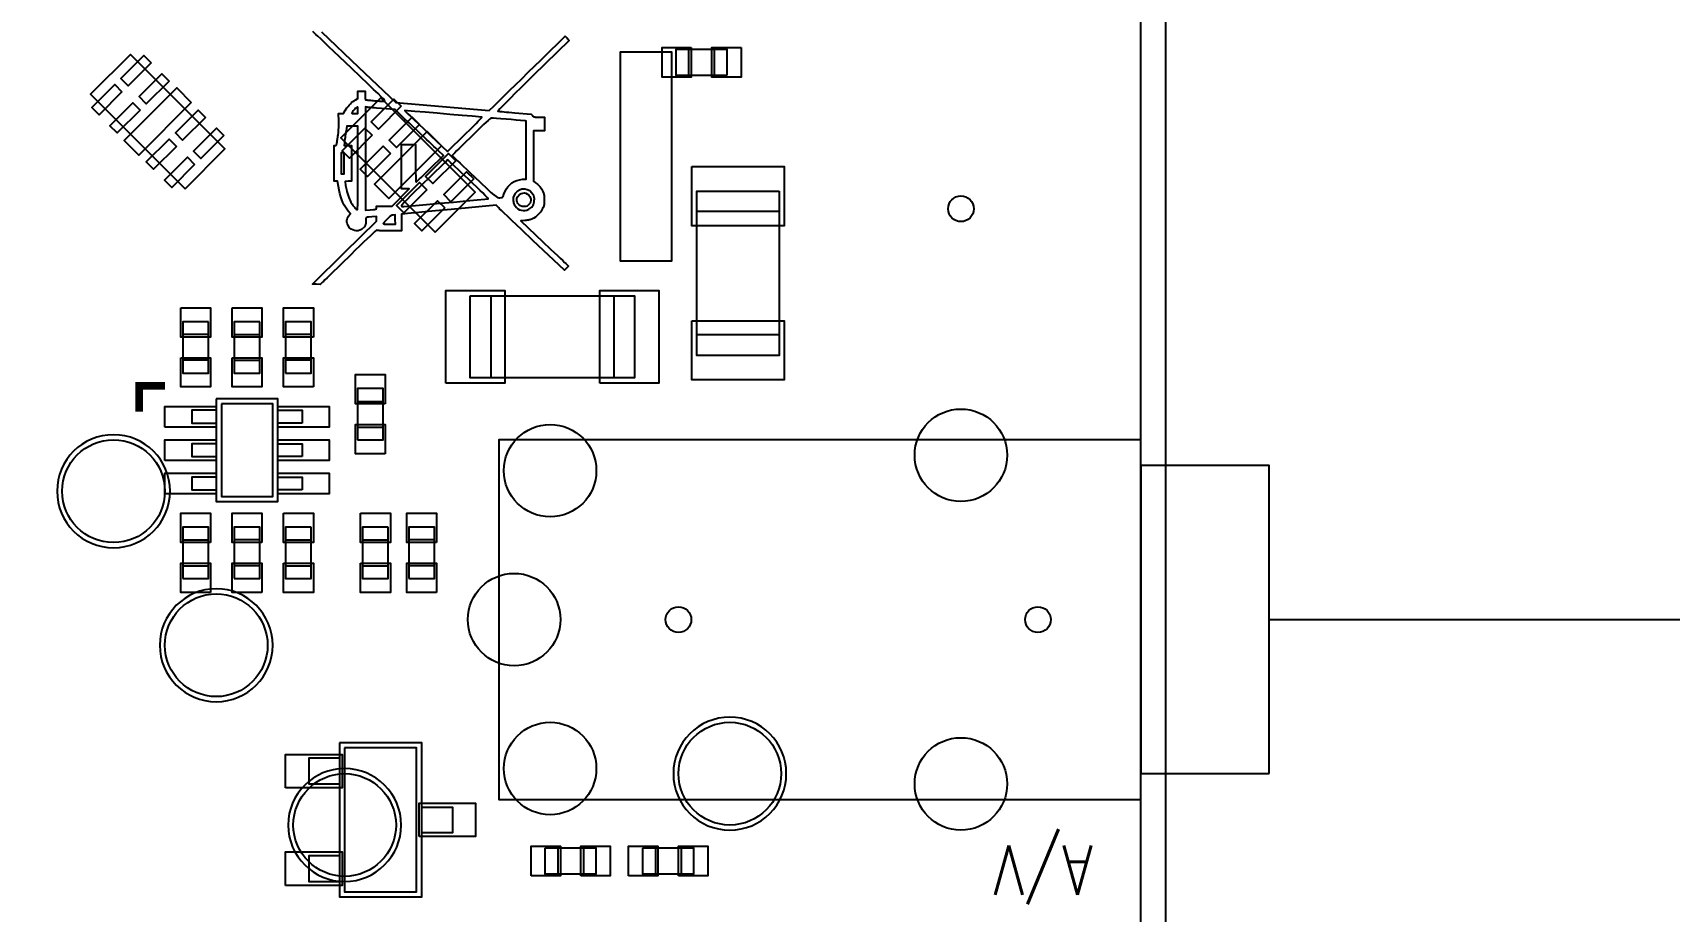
# Model space of a CAD drawing. Header units: millimetres. Extents: x -3139 to 3392, y -3139 to 3139.
# Drawn here: x 2889.84 to 2921.7, y -170.44 to -153.34 of the extents above; entities that cross this region are included whole.
import ezdxf
from ezdxf.enums import TextEntityAlignment as Align

# ---------------------------------------------------------------- set-up
doc = ezdxf.new("R2010")
doc.units = ezdxf.units.MM
for name, color, linetype in [('BOARD_OUTLINE', 85, 'Continuous'), ('PARTS_BOTTOM', 12, 'Continuous'), ('PARTS_TOP', 30, 'Continuous'), ('PINS_BOTTOM', 5, 'Continuous'), ('PINS_TOP', 1, 'Continuous'), ('SILK_BOTTOM', 85, 'Continuous'), ('SILK_TOP', 2, 'Continuous')]:
    doc.layers.add(name, color=color, linetype=linetype)
doc.styles.get("Standard").update_dxf_attribs({"font": 'txt.shx'})

# ---------------------------------------------------------------- blocks, each defined once
blk = doc.blocks.new('rasp')
at = {"layer": 'BOARD_OUTLINE'}
blk.add_lwpolyline([(-82.555, -206.094), (-161.555, -206.094, 0.414214), (-164.555, -209.094), (-164.555, -259.094, 0.414214), (-161.555, -262.094), (-82.555, -262.094, 0.414214), (-79.555, -259.094), (-79.555, -209.094, 0.414214)], format="xyb", close=True, dxfattribs=at)
at = {"layer": 'PARTS_BOTTOM'}
for points in [[(-131.155, -214.094, 1), (-128.955, -214.094, 1), (-131.155, -214.094)], [(-130.155, -221.594, 1), (-127.955, -221.594, 1), (-130.155, -221.594)], [(-133.655, -224.094, 1), (-131.455, -224.094, 1), (-133.655, -224.094)], [(-136.655, -226.094, 1), (-134.455, -226.094, 1), (-136.655, -226.094)]]:
    blk.add_lwpolyline(points, format="xyb", dxfattribs=at)
at = {"layer": 'PARTS_TOP'}
for points in [[(-130.055, -203.594), (-136.055, -203.594), (-136.055, -206.094), (-130.055, -206.094), (-130.055, -203.594)], [(-129.555, -206.094), (-136.555, -206.094), (-136.555, -218.594), (-129.555, -218.594), (-129.555, -206.094)], [(-141.4, -213.134), (-138.2, -213.134), (-138.2, -214.734), (-141.4, -214.734), (-141.4, -213.134)], [(-141, -213.134), (-141, -214.734)], [(-138.6, -213.134), (-138.6, -214.734)], [(-143.655, -214.144), (-144.155, -214.144), (-144.155, -215.144), (-143.655, -215.144), (-143.655, -214.144)], [(-143.655, -214.394), (-144.155, -214.394)], [(-143.655, -214.894), (-144.155, -214.894)], [(-128.605, -215.794), (-128.105, -215.794), (-128.105, -214.794), (-128.605, -214.794), (-128.605, -215.794)], [(-128.605, -215.044), (-128.105, -215.044)], [(-128.605, -215.544), (-128.105, -215.544)], [(-139.362, -219.15), (-139.362, -215.95), (-137.762, -215.95), (-137.762, -219.15), (-139.362, -219.15)], [(-139.362, -216.35), (-137.762, -216.35)], [(-128.605, -217.694), (-128.105, -217.694), (-128.105, -216.694), (-128.605, -216.694), (-128.605, -217.694)], [(-128.605, -216.944), (-128.105, -216.944)], [(-128.605, -217.444), (-128.105, -217.444)], [(-139.362, -218.75), (-137.762, -218.75)], [(-129.405, -220.094), (-129.405, -219.494), (-128.905, -219.494), (-128.905, -220.094)], [(-133.855, -220.344), (-133.855, -219.844), (-134.855, -219.844), (-134.855, -220.344), (-133.855, -220.344)], [(-134.605, -219.844), (-134.605, -220.344)], [(-134.105, -219.844), (-134.105, -220.344)], [(-130.655, -221.694), (-127.655, -221.694), (-127.655, -220.094), (-130.655, -220.094), (-130.655, -221.694)], [(-130.555, -221.594), (-127.755, -221.594), (-127.755, -220.194), (-130.555, -220.194), (-130.555, -221.594)], [(-134.855, -220.744), (-134.855, -221.244), (-133.855, -221.244), (-133.855, -220.744), (-134.855, -220.744)], [(-134.605, -221.244), (-134.605, -220.744)], [(-134.105, -221.244), (-134.105, -220.744)], [(-136.555, -221.344), (-136.555, -220.844), (-137.555, -220.844), (-137.555, -221.344), (-136.555, -221.344)], [(-137.305, -221.344), (-137.305, -220.844)], [(-136.805, -221.344), (-136.805, -220.844)], [(-130.355, -221.694), (-130.355, -222.294), (-129.855, -222.294), (-129.855, -221.694)], [(-128.455, -221.694), (-128.455, -222.294), (-127.955, -222.294), (-127.955, -221.694)], [(-137.855, -222.744), (-137.855, -222.244), (-138.855, -222.244), (-138.855, -222.744), (-137.855, -222.744)], [(-138.605, -222.244), (-138.605, -222.744)], [(-138.105, -222.244), (-138.105, -222.744)], [(-137.13, -222.894), (-137.13, -222.419), (-136.88, -222.419)], [(-136.88, -222.419), (-136.88, -222.894)], [(-136.48, -222.894), (-136.48, -222.419), (-136.23, -222.419)], [(-136.23, -222.419), (-136.23, -222.894)], [(-135.83, -222.894), (-135.83, -222.419), (-135.58, -222.419)], [(-135.58, -222.419), (-135.58, -222.894)], [(-134.855, -222.244), (-134.855, -222.744), (-133.855, -222.744), (-133.855, -222.244), (-134.855, -222.244)], [(-134.605, -222.744), (-134.605, -222.244)], [(-134.105, -222.744), (-134.105, -222.244)], [(-137.355, -224.094), (-135.355, -224.094), (-135.355, -222.894), (-137.355, -222.894), (-137.355, -224.094)], [(-137.255, -223.994), (-135.455, -223.994), (-135.455, -222.994), (-137.255, -222.994), (-137.255, -223.994)], [(-138.855, -223.244), (-138.855, -223.744), (-137.855, -223.744), (-137.855, -223.244), (-138.855, -223.244)], [(-138.605, -223.744), (-138.605, -223.244)], [(-138.105, -223.744), (-138.105, -223.244)], [(-133.855, -223.744), (-133.855, -223.244), (-134.855, -223.244), (-134.855, -223.744), (-133.855, -223.744)], [(-134.605, -223.244), (-134.605, -223.744)], [(-134.105, -223.244), (-134.105, -223.744)], [(-138.855, -224.244), (-138.855, -224.744), (-137.855, -224.744), (-137.855, -224.244), (-138.855, -224.244)], [(-138.605, -224.244), (-138.605, -224.744)], [(-138.105, -224.244), (-138.105, -224.744)], [(-137.13, -224.094), (-137.13, -224.569), (-136.88, -224.569), (-136.88, -224.094)], [(-136.48, -224.094), (-136.48, -224.569), (-136.23, -224.569), (-136.23, -224.094)], [(-135.83, -224.094), (-135.83, -224.569), (-135.58, -224.569), (-135.58, -224.094)], [(-133.855, -224.744), (-133.855, -224.244), (-134.855, -224.244), (-134.855, -224.744), (-133.855, -224.744)], [(-134.605, -224.744), (-134.605, -224.244)], [(-134.105, -224.744), (-134.105, -224.244)]]:
    blk.add_lwpolyline(points, dxfattribs=at)
for points in [[(-140.6, -219.831), (-141.378, -219.053), (-143.217, -220.892), (-142.439, -221.67)], [(-141.446, -224.703), (-142.224, -223.926), (-144.062, -225.764), (-143.284, -226.542)]]:
    blk.add_lwpolyline(points, close=True, dxfattribs=at)
at = {"layer": 'PINS_BOTTOM'}
for centre, radius in [((-133.055, -208.094), 0.25), ((-136.255, -209.594), 0.9), ((-129.855, -209.594), 0.9), ((-141.055, -209.594), 0.25), ((-130.055, -214.094), 1), ((-133.055, -215.094), 0.25), ((-135.955, -217.594), 0.9), ((-130.155, -217.594), 0.9), ((-133.055, -218.294), 0.9), ((-129.055, -221.594), 1), ((-132.555, -224.094), 1), ((-135.555, -226.094), 1)]:
    blk.add_circle(centre, radius, dxfattribs=at)
at = {"layer": 'PINS_TOP'}
for points in [[(-141.875, -214.834), (-141.875, -213.034), (-140.725, -213.034), (-140.725, -214.834)], [(-138.875, -214.834), (-138.875, -213.034), (-137.725, -213.034), (-137.725, -214.834)], [(-144.195, -213.874), (-143.615, -213.874), (-143.615, -214.444), (-144.195, -214.444)], [(-128.065, -215.094), (-128.645, -215.094), (-128.645, -214.524), (-128.065, -214.524)], [(-144.195, -214.844), (-143.615, -214.844), (-143.615, -215.414), (-144.195, -215.414)], [(-137.662, -216.625), (-139.462, -216.625), (-139.462, -215.475), (-137.662, -215.475)], [(-128.065, -216.064), (-128.645, -216.064), (-128.645, -215.494), (-128.065, -215.494)], [(-128.065, -216.994), (-128.645, -216.994), (-128.645, -216.424), (-128.065, -216.424)], [(-128.065, -217.964), (-128.645, -217.964), (-128.645, -217.394), (-128.065, -217.394)], [(-137.662, -219.625), (-139.462, -219.625), (-139.462, -218.475), (-137.662, -218.475)], [(-141.636, -219.078), (-141.191, -219.524), (-141.332, -219.665), (-141.777, -219.22)], [(-128.83, -220.144), (-129.48, -220.144), (-129.48, -219.044), (-128.83, -219.044)], [(-141.99, -219.432), (-141.544, -219.877), (-141.686, -220.019), (-142.131, -219.573)], [(-142.28, -219.707), (-141.254, -220.733), (-141.537, -221.016), (-142.562, -219.99)], [(-141.07, -219.644), (-140.625, -220.089), (-140.766, -220.231), (-141.212, -219.785)], [(-134.555, -219.804), (-134.555, -220.384), (-135.125, -220.384), (-135.125, -219.804)], [(-133.585, -219.804), (-133.585, -220.384), (-134.155, -220.384), (-134.155, -219.804)], [(-142.697, -220.139), (-142.251, -220.584), (-142.393, -220.726), (-142.838, -220.28)], [(-141.424, -219.997), (-140.978, -220.443), (-141.12, -220.584), (-141.565, -220.139)], [(-143.05, -220.492), (-142.605, -220.938), (-142.746, -221.079), (-143.192, -220.634)], [(-142.131, -220.704), (-141.686, -221.15), (-141.827, -221.291), (-142.272, -220.846)], [(-137.255, -220.804), (-137.255, -221.384), (-137.825, -221.384), (-137.825, -220.804)], [(-136.285, -220.804), (-136.285, -221.384), (-136.855, -221.384), (-136.855, -220.804)], [(-135.125, -221.284), (-135.125, -220.704), (-134.555, -220.704), (-134.555, -221.284)], [(-134.155, -221.284), (-134.155, -220.704), (-133.585, -220.704), (-133.585, -221.284)], [(-142.485, -221.058), (-142.039, -221.503), (-142.181, -221.645), (-142.626, -221.199)], [(-129.78, -222.744), (-130.43, -222.744), (-130.43, -221.644), (-129.78, -221.644)], [(-127.88, -222.744), (-128.53, -222.744), (-128.53, -221.644), (-127.88, -221.644)], [(-136.805, -222.894), (-137.205, -222.894), (-137.205, -221.894), (-136.805, -221.894)], [(-136.155, -222.894), (-136.555, -222.894), (-136.555, -221.894), (-136.155, -221.894)], [(-135.505, -222.894), (-135.905, -222.894), (-135.905, -221.894), (-135.505, -221.894)], [(-138.555, -222.204), (-138.555, -222.784), (-139.125, -222.784), (-139.125, -222.204)], [(-137.585, -222.204), (-137.585, -222.784), (-138.155, -222.784), (-138.155, -222.204)], [(-135.125, -222.784), (-135.125, -222.204), (-134.555, -222.204), (-134.555, -222.784)], [(-134.155, -222.784), (-134.155, -222.204), (-133.585, -222.204), (-133.585, -222.784)], [(-139.125, -223.784), (-139.125, -223.204), (-138.555, -223.204), (-138.555, -223.784)], [(-138.155, -223.784), (-138.155, -223.204), (-137.585, -223.204), (-137.585, -223.784)], [(-134.555, -223.204), (-134.555, -223.784), (-135.125, -223.784), (-135.125, -223.204)], [(-133.585, -223.204), (-133.585, -223.784), (-134.155, -223.784), (-134.155, -223.204)], [(-142.482, -223.95), (-142.036, -224.396), (-142.178, -224.537), (-142.623, -224.092)], [(-142.835, -224.304), (-142.39, -224.749), (-142.531, -224.891), (-142.977, -224.445)], [(-139.125, -224.784), (-139.125, -224.204), (-138.555, -224.204), (-138.555, -224.784)], [(-138.155, -224.784), (-138.155, -224.204), (-137.585, -224.204), (-137.585, -224.784)], [(-136.805, -225.094), (-137.205, -225.094), (-137.205, -224.094), (-136.805, -224.094)], [(-136.155, -225.094), (-136.555, -225.094), (-136.555, -224.094), (-136.155, -224.094)], [(-135.505, -225.094), (-135.905, -225.094), (-135.905, -224.094), (-135.505, -224.094)], [(-134.555, -224.204), (-134.555, -224.784), (-135.125, -224.784), (-135.125, -224.204)], [(-133.585, -224.204), (-133.585, -224.784), (-134.155, -224.784), (-134.155, -224.204)], [(-143.125, -224.58), (-142.1, -225.605), (-142.383, -225.888), (-143.408, -224.863)], [(-141.916, -224.516), (-141.471, -224.961), (-141.612, -225.103), (-142.058, -224.657)], [(-142.27, -224.87), (-141.824, -225.315), (-141.966, -225.456), (-142.411, -225.011)], [(-143.542, -225.011), (-143.097, -225.456), (-143.238, -225.598), (-143.684, -225.152)], [(-143.896, -225.365), (-143.45, -225.81), (-143.592, -225.951), (-144.037, -225.506)], [(-142.977, -225.577), (-142.531, -226.022), (-142.673, -226.164), (-143.118, -225.718)], [(-143.33, -225.93), (-142.885, -226.376), (-143.026, -226.517), (-143.472, -226.072)]]:
    blk.add_lwpolyline(points, close=True, dxfattribs=at)
for centre, radius in [((-133.055, -208.094), 0.25), ((-136.255, -209.594), 0.9), ((-129.855, -209.594), 0.9), ((-141.055, -209.594), 0.25), ((-133.055, -215.094), 0.25), ((-135.955, -217.594), 0.9), ((-130.155, -217.594), 0.9), ((-133.055, -218.294), 0.9)]:
    blk.add_circle(centre, radius, dxfattribs=at)
at = {"layer": 'SILK_BOTTOM'}
for points in [[(-144.11, -215.728), (-144.11, -215.231), (-142.073, -215.231), (-140.035, -215.231), (-140.035, -215.728), (-140.035, -216.225), (-142.073, -216.225), (-144.11, -216.225)], [(-141.139, -218.294), (-141.077, -218.248), (-141.054, -218.219), (-141.037, -218.188), (-141.025, -218.154), (-141.02, -218.119), (-141.022, -218.082), (-141.03, -218.045), (-141.045, -218.008), (-141.071, -217.966), (-141.086, -217.95), (-141.103, -217.936), (-141.121, -217.924), (-141.141, -217.915), (-141.164, -217.908), (-141.189, -217.904), (-141.216, -217.901), (-141.247, -217.9), (-141.259, -217.9), (-141.271, -217.901), (-141.281, -217.903), (-141.291, -217.905), (-141.301, -217.908), (-141.311, -217.912), (-141.321, -217.917), (-141.403, -217.991), (-141.426, -218.039), (-141.436, -218.089), (-141.434, -218.141), (-141.419, -218.191), (-141.393, -218.236), (-141.354, -218.274), (-141.304, -218.302), (-141.271, -218.31), (-141.252, -218.312), (-141.231, -218.312), (-141.211, -218.311), (-141.19, -218.308), (-141.171, -218.305), (-141.154, -218.3)], [(-141.675, -219.066), (-141.447, -218.825), (-141.374, -218.746), (-141.323, -218.688), (-141.291, -218.647), (-141.273, -218.617), (-141.267, -218.593), (-141.267, -218.571), (-141.271, -218.547), (-141.275, -218.528), (-141.278, -218.521), (-141.282, -218.515), (-141.288, -218.511), (-141.296, -218.507), (-141.306, -218.503), (-141.32, -218.499), (-141.336, -218.494), (-141.439, -218.449), (-141.484, -218.417), (-141.523, -218.381), (-141.557, -218.339), (-141.585, -218.293), (-141.606, -218.243), (-141.621, -218.189), (-141.628, -218.133), (-141.633, -218.057), (-142.762, -218.057), (-142.765, -218.079), (-142.775, -218.168), (-142.782, -218.252), (-142.791, -218.349), (-142.8, -218.452), (-142.808, -218.551), (-142.814, -218.637), (-142.819, -218.7), (-142.821, -218.733), (-142.812, -218.757), (-142.798, -218.776), (-142.775, -218.803), (-142.742, -218.84), (-142.695, -218.89), (-142.634, -218.954), (-142.556, -219.034), (-142.458, -219.134), (-142.332, -219.262), (-142.275, -219.319), (-142.224, -219.371), (-142.18, -219.415), (-142.144, -219.451), (-142.116, -219.478), (-142.098, -219.495), (-142.091, -219.501), (-142.063, -219.473), (-142.032, -219.441), (-141.99, -219.398), (-141.94, -219.345), (-141.882, -219.284), (-141.818, -219.217), (-141.748, -219.144)], [(-141.285, -218.227), (-141.337, -218.183), (-141.353, -218.155), (-141.361, -218.125), (-141.362, -218.095), (-141.356, -218.064), (-141.342, -218.035), (-141.321, -218.01), (-141.293, -217.988), (-141.241, -217.97), (-141.214, -217.97), (-141.188, -217.975), (-141.164, -217.985), (-141.142, -218), (-141.123, -218.019), (-141.108, -218.043), (-141.097, -218.069), (-141.098, -218.14), (-141.111, -218.171), (-141.131, -218.197), (-141.156, -218.219), (-141.186, -218.233), (-141.218, -218.24), (-141.252, -218.239)], [(-142.478, -219.914), (-142.172, -219.59), (-142.504, -219.251), (-142.619, -219.133), (-142.671, -219.081), (-142.717, -219.034), (-142.758, -218.995), (-142.791, -218.962), (-142.816, -218.938), (-142.832, -218.924), (-142.837, -218.92), (-142.855, -219.111), (-142.872, -219.309), (-142.893, -219.545), (-142.914, -219.792), (-142.935, -220.028), (-142.952, -220.228), (-142.964, -220.369), (-142.968, -220.425), (-142.955, -220.414), (-142.935, -220.394), (-142.903, -220.361), (-142.857, -220.313), (-142.793, -220.246), (-142.711, -220.159), (-142.606, -220.049)], [(-141.097, -220.439), (-141.117, -220.216), (-141.137, -219.999), (-141.161, -219.744), (-141.185, -219.478), (-141.209, -219.225), (-141.229, -219.011), (-141.243, -218.862), (-141.249, -218.801), (-141.267, -218.812), (-141.289, -218.832), (-141.321, -218.863), (-141.362, -218.904), (-141.413, -218.957), (-141.475, -219.021), (-141.547, -219.096), (-141.63, -219.183), (-141.761, -219.323), (-141.82, -219.386), (-141.873, -219.442), (-141.919, -219.491), (-141.956, -219.531), (-141.983, -219.562), (-142.001, -219.581), (-142.007, -219.589), (-141.978, -219.619), (-141.945, -219.654), (-141.9, -219.7), (-141.846, -219.756), (-141.784, -219.82), (-141.714, -219.891), (-141.639, -219.969), (-141.559, -220.05), (-141.31, -220.303), (-141.228, -220.384), (-141.17, -220.439), (-141.132, -220.472), (-141.109, -220.485), (-141.098, -220.482), (-141.096, -220.465)], [(-141.034, -221.097), (-141.039, -221.032), (-141.042, -221.011), (-141.045, -220.995), (-141.049, -220.984), (-141.054, -220.977), (-141.06, -220.973), (-141.069, -220.971), (-141.079, -220.971), (-141.108, -220.971), (-141.108, -220.671), (-141.443, -220.336), (-141.443, -220.489), (-142.309, -220.489), (-142.309, -220.213), (-141.939, -220.213), (-141.808, -220.212), (-141.75, -220.212), (-141.699, -220.211), (-141.655, -220.21), (-141.62, -220.209), (-141.594, -220.207), (-141.578, -220.206), (-141.573, -220.204), (-141.59, -220.185), (-141.609, -220.164), (-141.635, -220.137), (-141.666, -220.104), (-141.703, -220.067), (-141.743, -220.025), (-141.786, -219.981), (-141.832, -219.933), (-142.09, -219.672), (-142.183, -219.768), (-142.233, -219.82), (-142.268, -219.857), (-142.31, -219.9), (-142.355, -219.948), (-142.404, -219.999), (-142.455, -220.053), (-142.507, -220.108), (-142.56, -220.164), (-142.663, -220.273), (-142.713, -220.325), (-142.759, -220.375), (-142.802, -220.42), (-142.84, -220.46), (-142.872, -220.493), (-142.898, -220.52), (-142.915, -220.538), (-142.986, -220.612), (-143.007, -220.878), (-143.014, -220.972), (-143.018, -221.015), (-143.022, -221.054), (-143.025, -221.089), (-143.028, -221.118), (-143.03, -221.141), (-143.032, -221.158), (-143.033, -221.166), (-143.037, -221.188), (-141.027, -221.188)], [(-140.754, -220.725), (-140.754, -220.606), (-140.844, -220.609), (-140.936, -220.612), (-140.933, -220.651), (-140.929, -220.672), (-140.926, -220.682), (-140.92, -220.692), (-140.913, -220.703), (-140.903, -220.715), (-140.89, -220.73), (-140.874, -220.747), (-140.854, -220.767), (-140.827, -220.794), (-140.814, -220.805), (-140.803, -220.816), (-140.792, -220.825), (-140.783, -220.833), (-140.776, -220.838), (-140.77, -220.842), (-140.766, -220.843), (-140.761, -220.838), (-140.759, -220.832), (-140.757, -220.823), (-140.756, -220.811), (-140.755, -220.795), (-140.754, -220.776), (-140.754, -220.752)], [(-142.909, -221.394), (-142.909, -221.335), (-142.973, -221.335), (-142.996, -221.336), (-143.005, -221.336), (-143.014, -221.337), (-143.022, -221.338), (-143.028, -221.339), (-143.033, -221.34), (-143.036, -221.342), (-143.037, -221.343), (-143.025, -221.365), (-143.011, -221.381), (-142.995, -221.397), (-142.977, -221.414), (-142.959, -221.429), (-142.942, -221.441), (-142.927, -221.45), (-142.916, -221.454), (-142.914, -221.45), (-142.913, -221.445), (-142.912, -221.44), (-142.911, -221.432), (-142.91, -221.424), (-142.91, -221.415), (-142.909, -221.405)], [(-142.287, -221.53), (-142.284, -221.458), (-141.595, -221.458), (-141.59, -221.523), (-141.585, -221.587), (-141.507, -221.575), (-141.427, -221.559), (-141.388, -221.549), (-141.349, -221.539), (-141.311, -221.527), (-141.276, -221.515), (-141.243, -221.503), (-141.213, -221.49), (-141.186, -221.477), (-141.142, -221.45), (-141.12, -221.433), (-141.099, -221.416), (-141.08, -221.399), (-141.063, -221.383), (-141.05, -221.368), (-141.042, -221.355), (-141.039, -221.345), (-141.079, -221.341), (-141.128, -221.34), (-141.198, -221.338), (-141.288, -221.337), (-141.398, -221.336), (-141.528, -221.336), (-141.679, -221.335), (-141.851, -221.335), (-142.663, -221.335), (-142.663, -221.55), (-142.572, -221.567), (-142.505, -221.578), (-142.472, -221.583), (-142.441, -221.587), (-142.412, -221.591), (-142.385, -221.595), (-142.36, -221.597), (-142.339, -221.599), (-142.322, -221.6), (-142.29, -221.601)], [(-141.738, -221.631), (-141.738, -221.601), (-142.141, -221.601), (-142.141, -221.66), (-141.738, -221.66)]]:
    blk.add_lwpolyline(points, close=True, dxfattribs=at)
blk.add_lwpolyline([(-144.499, -222.046), (-143.812, -221.322), (-143.125, -220.597), (-143.046, -219.689), (-142.968, -218.781), (-142.991, -218.758), (-143.042, -218.704), (-143.098, -218.647), (-143.17, -218.573), (-143.258, -218.484), (-143.358, -218.382), (-143.469, -218.269), (-143.588, -218.147), (-143.714, -218.018), (-143.958, -217.769), (-144.067, -217.658), (-144.165, -217.557), (-144.249, -217.471), (-144.319, -217.399), (-144.371, -217.345), (-144.403, -217.311), (-144.414, -217.299), (-144.411, -217.294), (-144.408, -217.291), (-144.404, -217.287), (-144.399, -217.282), (-144.393, -217.277), (-144.387, -217.271), (-144.38, -217.265), (-144.373, -217.258), (-144.331, -217.223), (-143.648, -217.921), (-143.41, -218.163), (-143.303, -218.271), (-143.207, -218.368), (-143.124, -218.451), (-143.055, -218.519), (-143.003, -218.57), (-142.97, -218.601), (-142.958, -218.611), (-142.954, -218.588), (-142.951, -218.563), (-142.948, -218.53), (-142.944, -218.491), (-142.939, -218.445), (-142.935, -218.395), (-142.93, -218.341), (-142.925, -218.283), (-142.899, -217.963), (-142.87, -217.937), (-142.854, -217.921), (-142.849, -217.914), (-142.845, -217.905), (-142.843, -217.894), (-142.841, -217.879), (-142.841, -217.86), (-142.84, -217.836), (-142.84, -217.806), (-142.84, -217.702), (-142.707, -217.702), (-142.575, -217.702), (-142.575, -217.811), (-142.575, -217.919), (-142.082, -217.919), (-141.591, -217.919), (-141.562, -217.876), (-141.532, -217.838), (-141.516, -217.821), (-141.499, -217.805), (-141.481, -217.79), (-141.461, -217.776), (-141.44, -217.762), (-141.418, -217.75), (-141.393, -217.738), (-141.359, -217.722), (-141.345, -217.717), (-141.331, -217.713), (-141.316, -217.71), (-141.299, -217.709), (-141.279, -217.708), (-141.255, -217.707), (-141.226, -217.707), (-141.173, -217.708), (-141.153, -217.709), (-141.136, -217.711), (-141.121, -217.713), (-141.107, -217.717), (-141.093, -217.723), (-141.077, -217.73), (-141.059, -217.739), (-140.995, -217.776), (-140.967, -217.799), (-140.94, -217.823), (-140.916, -217.85), (-140.894, -217.878), (-140.875, -217.908), (-140.859, -217.939), (-140.845, -217.972), (-140.84, -217.99), (-140.837, -218.002), (-140.835, -218.015), (-140.832, -218.029), (-140.83, -218.043), (-140.828, -218.058), (-140.826, -218.072), (-140.825, -218.086), (-140.818, -218.161), (-140.414, -217.735), (-140.271, -217.584), (-140.206, -217.515), (-140.145, -217.452), (-140.092, -217.396), (-140.047, -217.349), (-140.011, -217.311), (-139.986, -217.285), (-139.973, -217.272), (-139.937, -217.236), (-139.896, -217.275), (-139.857, -217.315), (-140.44, -217.93), (-140.645, -218.147), (-140.74, -218.246), (-140.826, -218.337), (-140.902, -218.417), (-140.967, -218.485), (-141.018, -218.539), (-141.053, -218.576), (-141.072, -218.595), (-141.122, -218.646), (-141.04, -219.521), (-141.012, -219.828), (-140.999, -219.967), (-140.987, -220.094), (-140.976, -220.205), (-140.967, -220.298), (-140.96, -220.371), (-140.956, -220.42), (-140.953, -220.442), (-140.948, -220.489), (-140.787, -220.489), (-140.626, -220.489), (-140.626, -220.729), (-140.626, -220.834), (-140.627, -220.873), (-140.628, -220.906), (-140.629, -220.931), (-140.631, -220.95), (-140.632, -220.963), (-140.635, -220.971), (-140.638, -220.974), (-140.611, -221.007), (-140.576, -221.044), (-140.53, -221.094), (-140.472, -221.155), (-140.404, -221.225), (-140.329, -221.303), (-140.246, -221.388), (-140.158, -221.477), (-139.984, -221.655), (-139.905, -221.736), (-139.832, -221.811), (-139.767, -221.877), (-139.713, -221.933), (-139.67, -221.977), (-139.639, -222.009), (-139.624, -222.026), (-139.581, -222.073), (-139.584, -222.147), (-139.587, -222.222), (-140.201, -221.596), (-140.814, -220.971), (-140.859, -220.971), (-140.903, -220.971), (-140.896, -221.063), (-140.891, -221.129), (-140.889, -221.151), (-140.884, -221.165), (-140.878, -221.175), (-140.868, -221.18), (-140.855, -221.182), (-140.838, -221.183), (-140.815, -221.183), (-140.782, -221.184), (-140.769, -221.185), (-140.757, -221.187), (-140.747, -221.189), (-140.737, -221.193), (-140.728, -221.198), (-140.718, -221.204), (-140.706, -221.211), (-140.654, -221.266), (-140.638, -221.298), (-140.628, -221.333), (-140.626, -221.368), (-140.63, -221.404), (-140.642, -221.438), (-140.66, -221.47), (-140.686, -221.499), (-140.739, -221.534), (-140.768, -221.544), (-140.798, -221.55), (-140.828, -221.55), (-140.857, -221.545), (-140.886, -221.535), (-140.913, -221.521), (-140.938, -221.501), (-140.959, -221.48), (-141.011, -221.526), (-141.084, -221.58), (-141.128, -221.604), (-141.178, -221.627), (-141.232, -221.649), (-141.29, -221.668), (-141.353, -221.686), (-141.419, -221.702), (-141.489, -221.715), (-141.59, -221.732), (-141.59, -221.766), (-141.59, -221.798), (-141.94, -221.798), (-142.289, -221.798), (-142.289, -221.775), (-142.29, -221.763), (-142.292, -221.758), (-142.295, -221.755), (-142.299, -221.752), (-142.304, -221.75), (-142.311, -221.748), (-142.32, -221.747), (-142.331, -221.745), (-142.353, -221.742), (-142.368, -221.74), (-142.386, -221.738), (-142.405, -221.735), (-142.426, -221.732), (-142.447, -221.729), (-142.469, -221.726), (-142.491, -221.723), (-142.545, -221.717), (-142.573, -221.714), (-142.602, -221.712), (-142.632, -221.71), (-142.662, -221.709), (-142.693, -221.709), (-142.726, -221.708), (-142.759, -221.709), (-142.909, -221.712), (-142.909, -221.663), (-142.909, -221.616), (-142.968, -221.584), (-143.022, -221.549), (-143.049, -221.528), (-143.075, -221.506), (-143.099, -221.483), (-143.121, -221.459), (-143.141, -221.435), (-143.158, -221.412), (-143.171, -221.39), (-143.2, -221.335), (-143.27, -221.335), (-143.342, -221.335), (-143.342, -221.266), (-143.342, -221.198), (-143.259, -221.198), (-143.227, -221.197), (-143.213, -221.196), (-143.202, -221.195), (-143.192, -221.194), (-143.185, -221.193), (-143.179, -221.191), (-143.176, -221.189), (-143.175, -221.187), (-143.174, -221.172), (-143.173, -221.158), (-143.171, -221.14), (-143.169, -221.118), (-143.167, -221.093), (-143.165, -221.065), (-143.162, -221.036), (-143.159, -221.006), (-143.154, -220.944), (-143.152, -220.916), (-143.15, -220.889), (-143.149, -220.866), (-143.148, -220.846), (-143.147, -220.829), (-143.147, -220.817), (-143.147, -220.81), (-143.166, -220.817), (-143.193, -220.841), (-143.236, -220.882), (-143.297, -220.944), (-143.38, -221.03), (-143.488, -221.142), (-143.624, -221.285), (-143.79, -221.459), (-144.015, -221.696), (-144.117, -221.804), (-144.21, -221.902), (-144.292, -221.989), (-144.361, -222.061), (-144.414, -222.118), (-144.45, -222.156), (-144.467, -222.174), (-144.505, -222.216)], dxfattribs=at)
at = {"layer": 'SILK_TOP', "const_width": 0.15}
blk.add_lwpolyline([(-137.605, -225.094), (-137.605, -225.594), (-137.105, -225.594)], dxfattribs=at)
at = {"layer": 'SILK_TOP', "width": 0.8125}
blk.add_text('A/V', height=0.96, rotation=270, dxfattribs=at).set_placement((-128.655, -207.994), align=Align.CENTER)

msp = doc.modelspace()

# ---------------------------------------------------------------- linework, layer by layer
msp.add_line((2911.897, -300.157), (2911.897, -137.768))
at = {"color": 3}
msp.add_line((2913.909, -164.764), (2927.318, -164.764), dxfattribs=at)

# ---------------------------------------------------------------- block references
at = {"rotation": 270}
msp.add_blockref('rasp', (3117.503, -297.818), dxfattribs=at)

doc.saveas('drawing.dxf')
